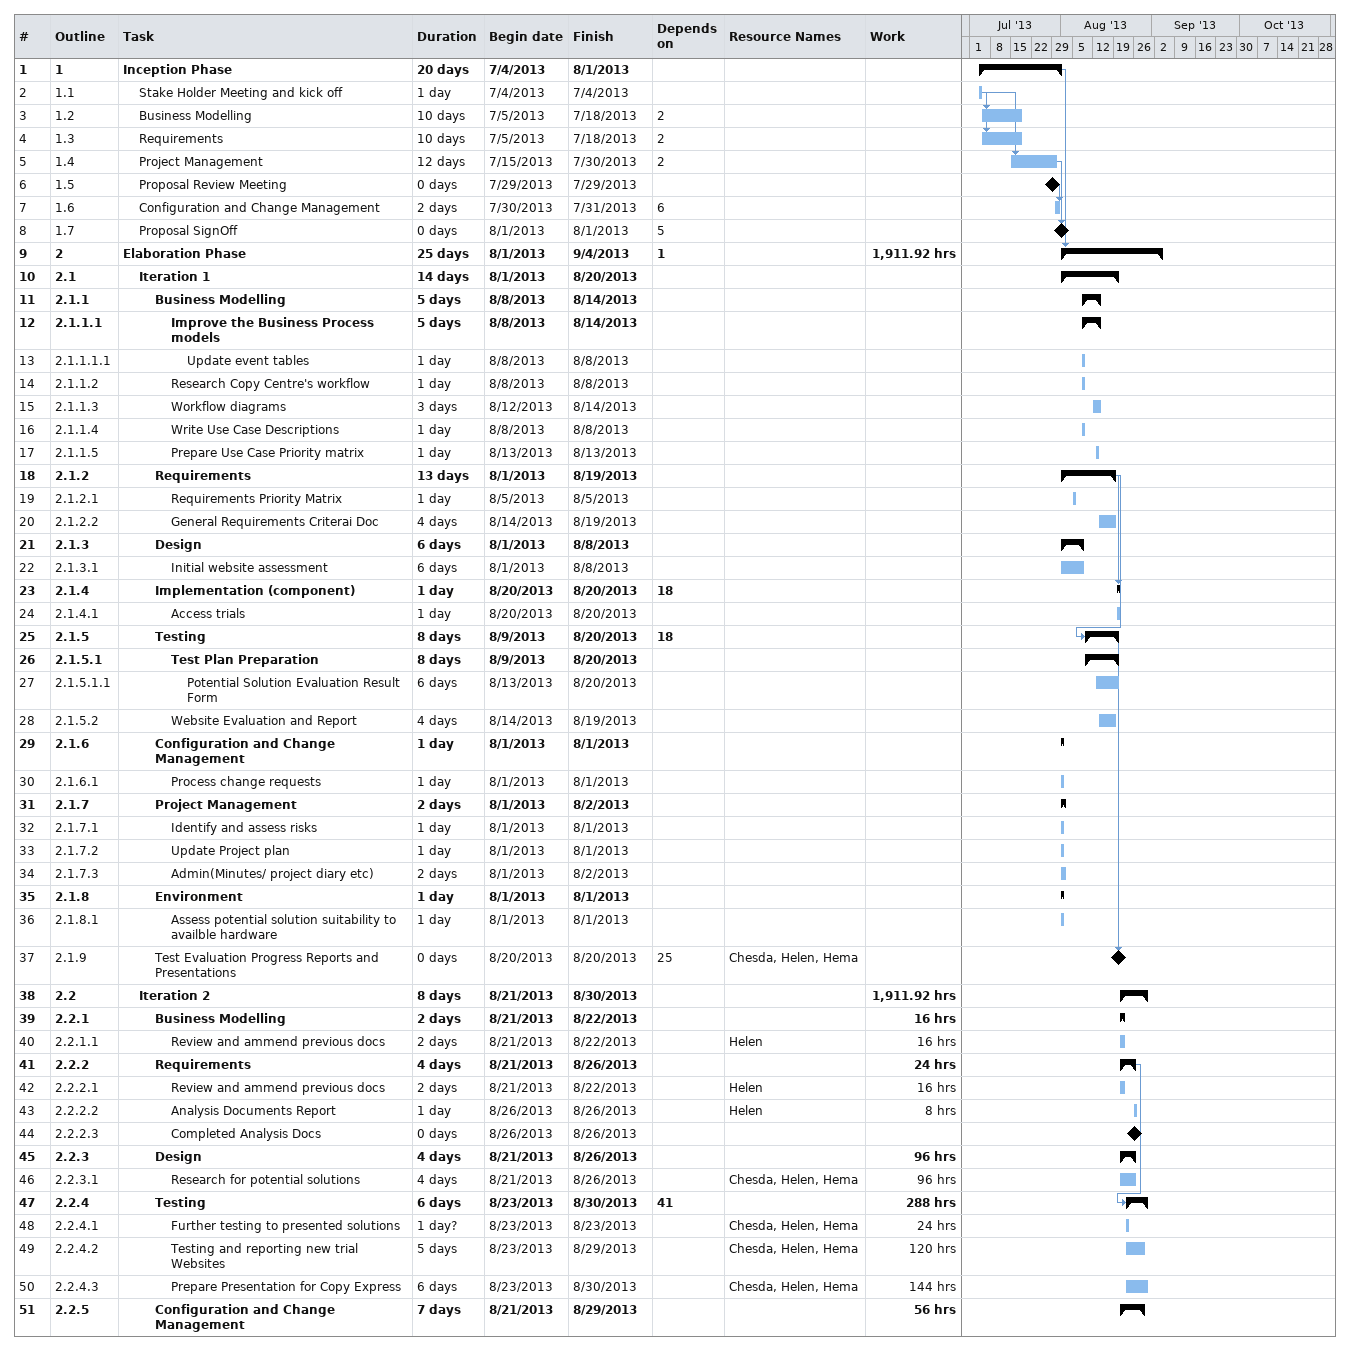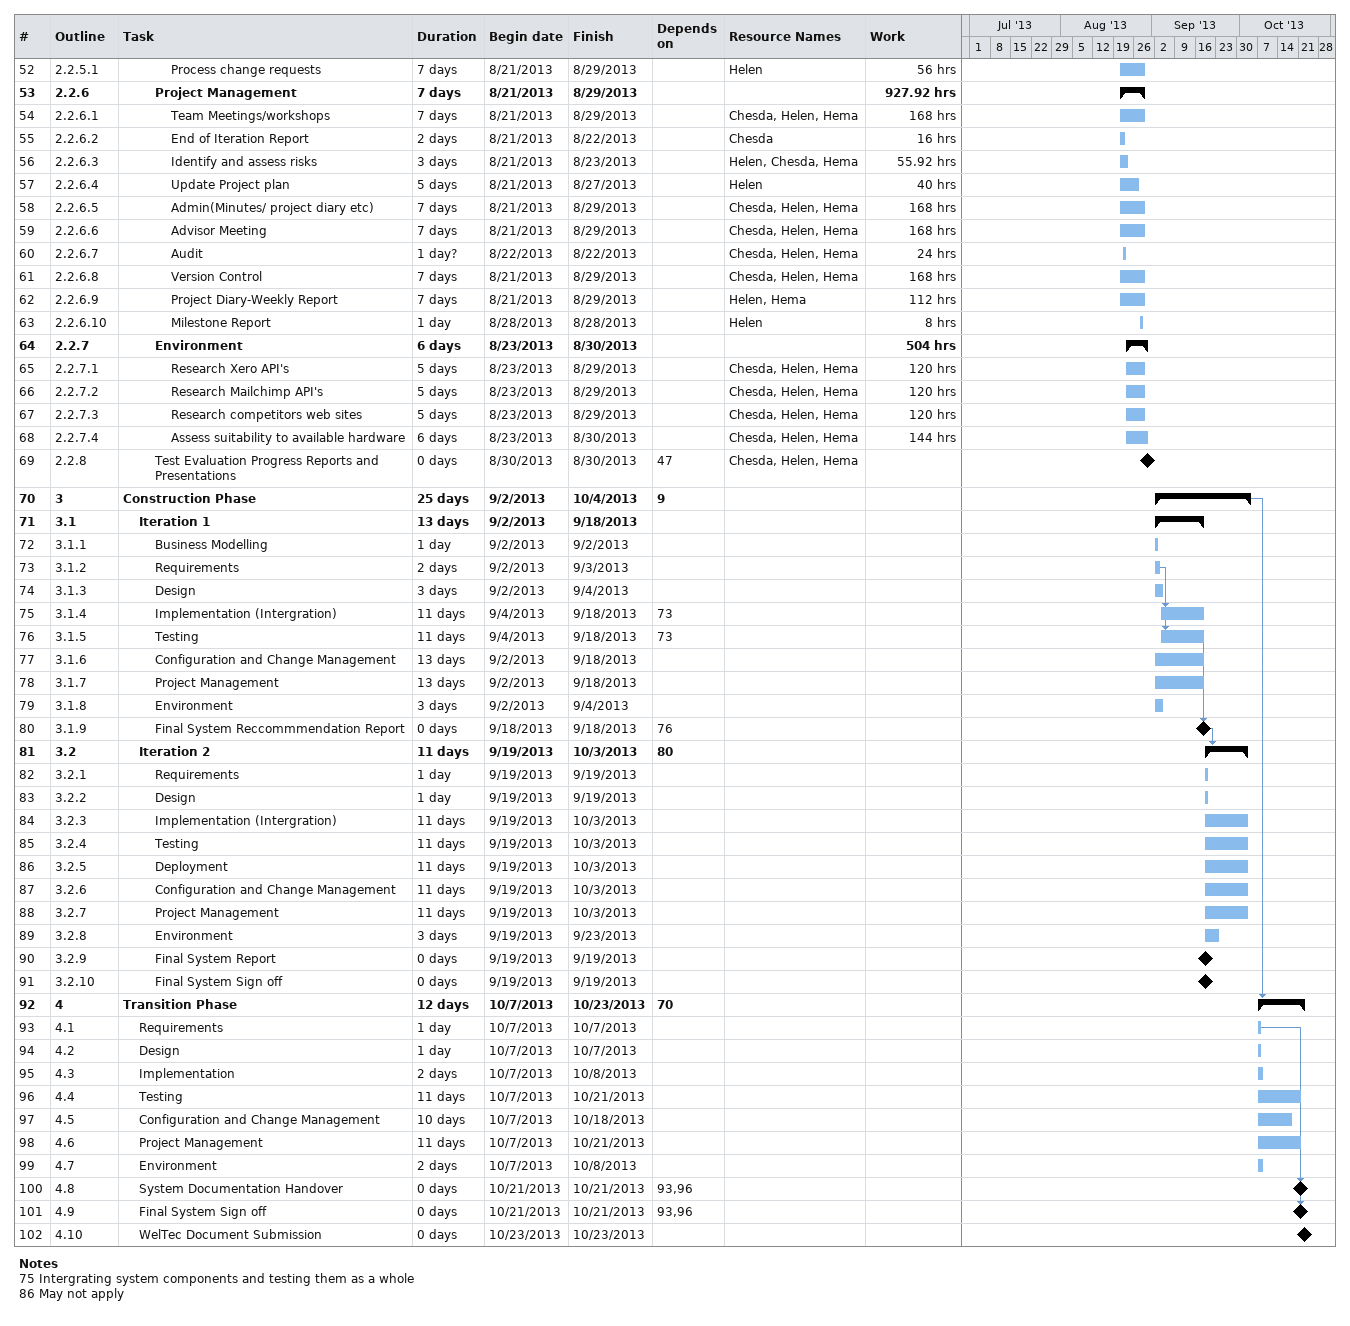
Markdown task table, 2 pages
| ID | WBS | Task | Duration | Start | Finish | Predecessors | Resources | Work (h) |
|---|---|---|---|---|---|---|---|---|
| 1 | 1 | **Inception Phase** | 20d | 2013-07-04 | 2013-08-01 |  |  |  |
| 2 | 1.1 | Stake Holder Meeting and kick off | 1d | 2013-07-04 | 2013-07-04 |  |  |  |
| 3 | 1.2 | Business Modelling | 10d | 2013-07-05 | 2013-07-18 | 2 |  |  |
| 4 | 1.3 | Requirements | 10d | 2013-07-05 | 2013-07-18 | 2 |  |  |
| 5 | 1.4 | Project Management | 12d | 2013-07-15 | 2013-07-30 | 2 |  |  |
| 6 | 1.5 | Proposal Review Meeting | 0d | 2013-07-29 | 2013-07-29 |  |  |  |
| 7 | 1.6 | Configuration and Change Management | 2d | 2013-07-30 | 2013-07-31 | 6 |  |  |
| 8 | 1.7 | Proposal SignOff | 0d | 2013-08-01 | 2013-08-01 | 5 |  |  |
| 9 | 2 | **Elaboration Phase** | 25d | 2013-08-01 | 2013-09-04 | 1 |  | 1911.92 |
| 10 | 2.1 | **Iteration 1** | 14d | 2013-08-01 | 2013-08-20 |  |  |  |
| 11 | 2.1.1 | **Business Modelling** | 5d | 2013-08-08 | 2013-08-14 |  |  |  |
| 12 | 2.1.1.1 | **Improve the Business Process models** | 5d | 2013-08-08 | 2013-08-14 |  |  |  |
| 13 | 2.1.1.1.1 | Update event tables | 1d | 2013-08-08 | 2013-08-08 |  |  |  |
| 14 | 2.1.1.2 | Research Copy Centre's workflow | 1d | 2013-08-08 | 2013-08-08 |  |  |  |
| 15 | 2.1.1.3 | Workflow diagrams | 3d | 2013-08-12 | 2013-08-14 |  |  |  |
| 16 | 2.1.1.4 | Write Use Case Descriptions | 1d | 2013-08-08 | 2013-08-08 |  |  |  |
| 17 | 2.1.1.5 | Prepare Use Case Priority matrix | 1d | 2013-08-13 | 2013-08-13 |  |  |  |
| 18 | 2.1.2 | **Requirements** | 13d | 2013-08-01 | 2013-08-19 |  |  |  |
| 19 | 2.1.2.1 | Requirements Priority Matrix | 1d | 2013-08-05 | 2013-08-05 |  |  |  |
| 20 | 2.1.2.2 | General Requirements Criterai Doc | 4d | 2013-08-14 | 2013-08-19 |  |  |  |
| 21 | 2.1.3 | **Design** | 6d | 2013-08-01 | 2013-08-08 |  |  |  |
| 22 | 2.1.3.1 | Initial website assessment | 6d | 2013-08-01 | 2013-08-08 |  |  |  |
| 23 | 2.1.4 | **Implementation (component)** | 1d | 2013-08-20 | 2013-08-20 | 18 |  |  |
| 24 | 2.1.4.1 | Access trials | 1d | 2013-08-20 | 2013-08-20 |  |  |  |
| 25 | 2.1.5 | **Testing** | 8d | 2013-08-09 | 2013-08-20 | 18 |  |  |
| 26 | 2.1.5.1 | **Test Plan Preparation** | 8d | 2013-08-09 | 2013-08-20 |  |  |  |
| 27 | 2.1.5.1.1 | Potential Solution Evaluation Result Form | 6d | 2013-08-13 | 2013-08-20 |  |  |  |
| 28 | 2.1.5.2 | Website Evaluation and Report | 4d | 2013-08-14 | 2013-08-19 |  |  |  |
| 29 | 2.1.6 | **Configuration and Change Management** | 1d | 2013-08-01 | 2013-08-01 |  |  |  |
| 30 | 2.1.6.1 | Process change requests | 1d | 2013-08-01 | 2013-08-01 |  |  |  |
| 31 | 2.1.7 | **Project Management** | 2d | 2013-08-01 | 2013-08-02 |  |  |  |
| 32 | 2.1.7.1 | Identify and assess risks | 1d | 2013-08-01 | 2013-08-01 |  |  |  |
| 33 | 2.1.7.2 | Update Project plan | 1d | 2013-08-01 | 2013-08-01 |  |  |  |
| 34 | 2.1.7.3 | Admin(Minutes/ project diary etc) | 2d | 2013-08-01 | 2013-08-02 |  |  |  |
| 35 | 2.1.8 | **Environment** | 1d | 2013-08-01 | 2013-08-01 |  |  |  |
| 36 | 2.1.8.1 | Assess potential solution suitability to availble hardware | 1d | 2013-08-01 | 2013-08-01 |  |  |  |
| 37 | 2.1.9 | Test Evaluation Progress Reports and Presentations | 0d | 2013-08-20 | 2013-08-20 | 25 | Chesda, Helen, Hema |  |
| 38 | 2.2 | **Iteration 2** | 8d | 2013-08-21 | 2013-08-30 |  |  | 1911.92 |
| 39 | 2.2.1 | **Business Modelling** | 2d | 2013-08-21 | 2013-08-22 |  |  | 16 |
| 40 | 2.2.1.1 | Review and ammend previous docs | 2d | 2013-08-21 | 2013-08-22 |  | Helen | 16 |
| 41 | 2.2.2 | **Requirements** | 4d | 2013-08-21 | 2013-08-26 |  |  | 24 |
| 42 | 2.2.2.1 | Review and ammend previous docs | 2d | 2013-08-21 | 2013-08-22 |  | Helen | 16 |
| 43 | 2.2.2.2 | Analysis Documents Report | 1d | 2013-08-26 | 2013-08-26 |  | Helen | 8 |
| 44 | 2.2.2.3 | Completed Analysis Docs | 0d | 2013-08-26 | 2013-08-26 |  |  |  |
| 45 | 2.2.3 | **Design** | 4d | 2013-08-21 | 2013-08-26 |  |  | 96 |
| 46 | 2.2.3.1 | Research for potential solutions | 4d | 2013-08-21 | 2013-08-26 |  | Chesda, Helen, Hema | 96 |
| 47 | 2.2.4 | **Testing** | 6d | 2013-08-23 | 2013-08-30 | 41 |  | 288 |
| 48 | 2.2.4.1 | Further testing to presented solutions | 1d? | 2013-08-23 | 2013-08-23 |  | Chesda, Helen, Hema | 24 |
| 49 | 2.2.4.2 | Testing and reporting new trial Websites | 5d | 2013-08-23 | 2013-08-29 |  | Chesda, Helen, Hema | 120 |
| 50 | 2.2.4.3 | Prepare Presentation for Copy Express | 6d | 2013-08-23 | 2013-08-30 |  | Chesda, Helen, Hema | 144 |
| 51 | 2.2.5 | **Configuration and Change Management** | 7d | 2013-08-21 | 2013-08-29 |  |  | 56 |
| 52 | 2.2.5.1 | Process change requests | 7d | 2013-08-21 | 2013-08-29 |  | Helen | 56 |
| 53 | 2.2.6 | **Project Management** | 7d | 2013-08-21 | 2013-08-29 |  |  | 927.92 |
| 54 | 2.2.6.1 | Team Meetings/workshops | 7d | 2013-08-21 | 2013-08-29 |  | Chesda, Helen, Hema | 168 |
| 55 | 2.2.6.2 | End of Iteration Report | 2d | 2013-08-21 | 2013-08-22 |  | Chesda | 16 |
| 56 | 2.2.6.3 | Identify and assess risks | 3d | 2013-08-21 | 2013-08-23 |  | Helen, Chesda, Hema | 55.92 |
| 57 | 2.2.6.4 | Update Project plan | 5d | 2013-08-21 | 2013-08-27 |  | Helen | 40 |
| 58 | 2.2.6.5 | Admin(Minutes/ project diary etc) | 7d | 2013-08-21 | 2013-08-29 |  | Chesda, Helen, Hema | 168 |
| 59 | 2.2.6.6 | Advisor Meeting | 7d | 2013-08-21 | 2013-08-29 |  | Chesda, Helen, Hema | 168 |
| 60 | 2.2.6.7 | Audit | 1d? | 2013-08-22 | 2013-08-22 |  | Chesda, Helen, Hema | 24 |
| 61 | 2.2.6.8 | Version Control | 7d | 2013-08-21 | 2013-08-29 |  | Chesda, Helen, Hema | 168 |
| 62 | 2.2.6.9 | Project Diary-Weekly Report | 7d | 2013-08-21 | 2013-08-29 |  | Helen, Hema | 112 |
| 63 | 2.2.6.10 | Milestone Report | 1d | 2013-08-28 | 2013-08-28 |  | Helen | 8 |
| 64 | 2.2.7 | **Environment** | 6d | 2013-08-23 | 2013-08-30 |  |  | 504 |
| 65 | 2.2.7.1 | Research Xero API's | 5d | 2013-08-23 | 2013-08-29 |  | Chesda, Helen, Hema | 120 |
| 66 | 2.2.7.2 | Research Mailchimp API's | 5d | 2013-08-23 | 2013-08-29 |  | Chesda, Helen, Hema | 120 |
| 67 | 2.2.7.3 | Research competitors web sites | 5d | 2013-08-23 | 2013-08-29 |  | Chesda, Helen, Hema | 120 |
| 68 | 2.2.7.4 | Assess suitability to available hardware | 6d | 2013-08-23 | 2013-08-30 |  | Chesda, Helen, Hema | 144 |
| 69 | 2.2.8 | Test Evaluation Progress Reports and Presentations | 0d | 2013-08-30 | 2013-08-30 | 47 | Chesda, Helen, Hema |  |
| 70 | 3 | **Construction Phase** | 25d | 2013-09-02 | 2013-10-04 | 9 |  |  |
| 71 | 3.1 | **Iteration 1** | 13d | 2013-09-02 | 2013-09-18 |  |  |  |
| 72 | 3.1.1 | Business Modelling | 1d | 2013-09-02 | 2013-09-02 |  |  |  |
| 73 | 3.1.2 | Requirements | 2d | 2013-09-02 | 2013-09-03 |  |  |  |
| 74 | 3.1.3 | Design | 3d | 2013-09-02 | 2013-09-04 |  |  |  |
| 75 | 3.1.4 | Implementation (Intergration) | 11d | 2013-09-04 | 2013-09-18 | 73 |  |  |
| 76 | 3.1.5 | Testing | 11d | 2013-09-04 | 2013-09-18 | 73 |  |  |
| 77 | 3.1.6 | Configuration and Change Management | 13d | 2013-09-02 | 2013-09-18 |  |  |  |
| 78 | 3.1.7 | Project Management | 13d | 2013-09-02 | 2013-09-18 |  |  |  |
| 79 | 3.1.8 | Environment | 3d | 2013-09-02 | 2013-09-04 |  |  |  |
| 80 | 3.1.9 | Final System Reccommmendation Report | 0d | 2013-09-18 | 2013-09-18 | 76 |  |  |
| 81 | 3.2 | **Iteration 2** | 11d | 2013-09-19 | 2013-10-03 | 80 |  |  |
| 82 | 3.2.1 | Requirements | 1d | 2013-09-19 | 2013-09-19 |  |  |  |
| 83 | 3.2.2 | Design | 1d | 2013-09-19 | 2013-09-19 |  |  |  |
| 84 | 3.2.3 | Implementation (Intergration) | 11d | 2013-09-19 | 2013-10-03 |  |  |  |
| 85 | 3.2.4 | Testing | 11d | 2013-09-19 | 2013-10-03 |  |  |  |
| 86 | 3.2.5 | Deployment | 11d | 2013-09-19 | 2013-10-03 |  |  |  |
| 87 | 3.2.6 | Configuration and Change Management | 11d | 2013-09-19 | 2013-10-03 |  |  |  |
| 88 | 3.2.7 | Project Management | 11d | 2013-09-19 | 2013-10-03 |  |  |  |
| 89 | 3.2.8 | Environment | 3d | 2013-09-19 | 2013-09-23 |  |  |  |
| 90 | 3.2.9 | Final System Report | 0d | 2013-09-19 | 2013-09-19 |  |  |  |
| 91 | 3.2.10 | Final System Sign off | 0d | 2013-09-19 | 2013-09-19 |  |  |  |
| 92 | 4 | **Transition Phase** | 12d | 2013-10-07 | 2013-10-23 | 70 |  |  |
| 93 | 4.1 | Requirements | 1d | 2013-10-07 | 2013-10-07 |  |  |  |
| 94 | 4.2 | Design | 1d | 2013-10-07 | 2013-10-07 |  |  |  |
| 95 | 4.3 | Implementation | 2d | 2013-10-07 | 2013-10-08 |  |  |  |
| 96 | 4.4 | Testing | 11d | 2013-10-07 | 2013-10-21 |  |  |  |
| 97 | 4.5 | Configuration and Change Management | 10d | 2013-10-07 | 2013-10-18 |  |  |  |
| 98 | 4.6 | Project Management | 11d | 2013-10-07 | 2013-10-21 |  |  |  |
| 99 | 4.7 | Environment | 2d | 2013-10-07 | 2013-10-08 |  |  |  |
| 100 | 4.8 | System Documentation Handover | 0d | 2013-10-21 | 2013-10-21 | 93, 96 |  |  |
| 101 | 4.9 | Final System Sign off | 0d | 2013-10-21 | 2013-10-21 | 93, 96 |  |  |
| 102 | 4.10 | WelTec Document Submission | 0d | 2013-10-23 | 2013-10-23 |  |  |  |

Notes
- 75: Intergrating system components and testing them as a whole
- 86: May not apply
